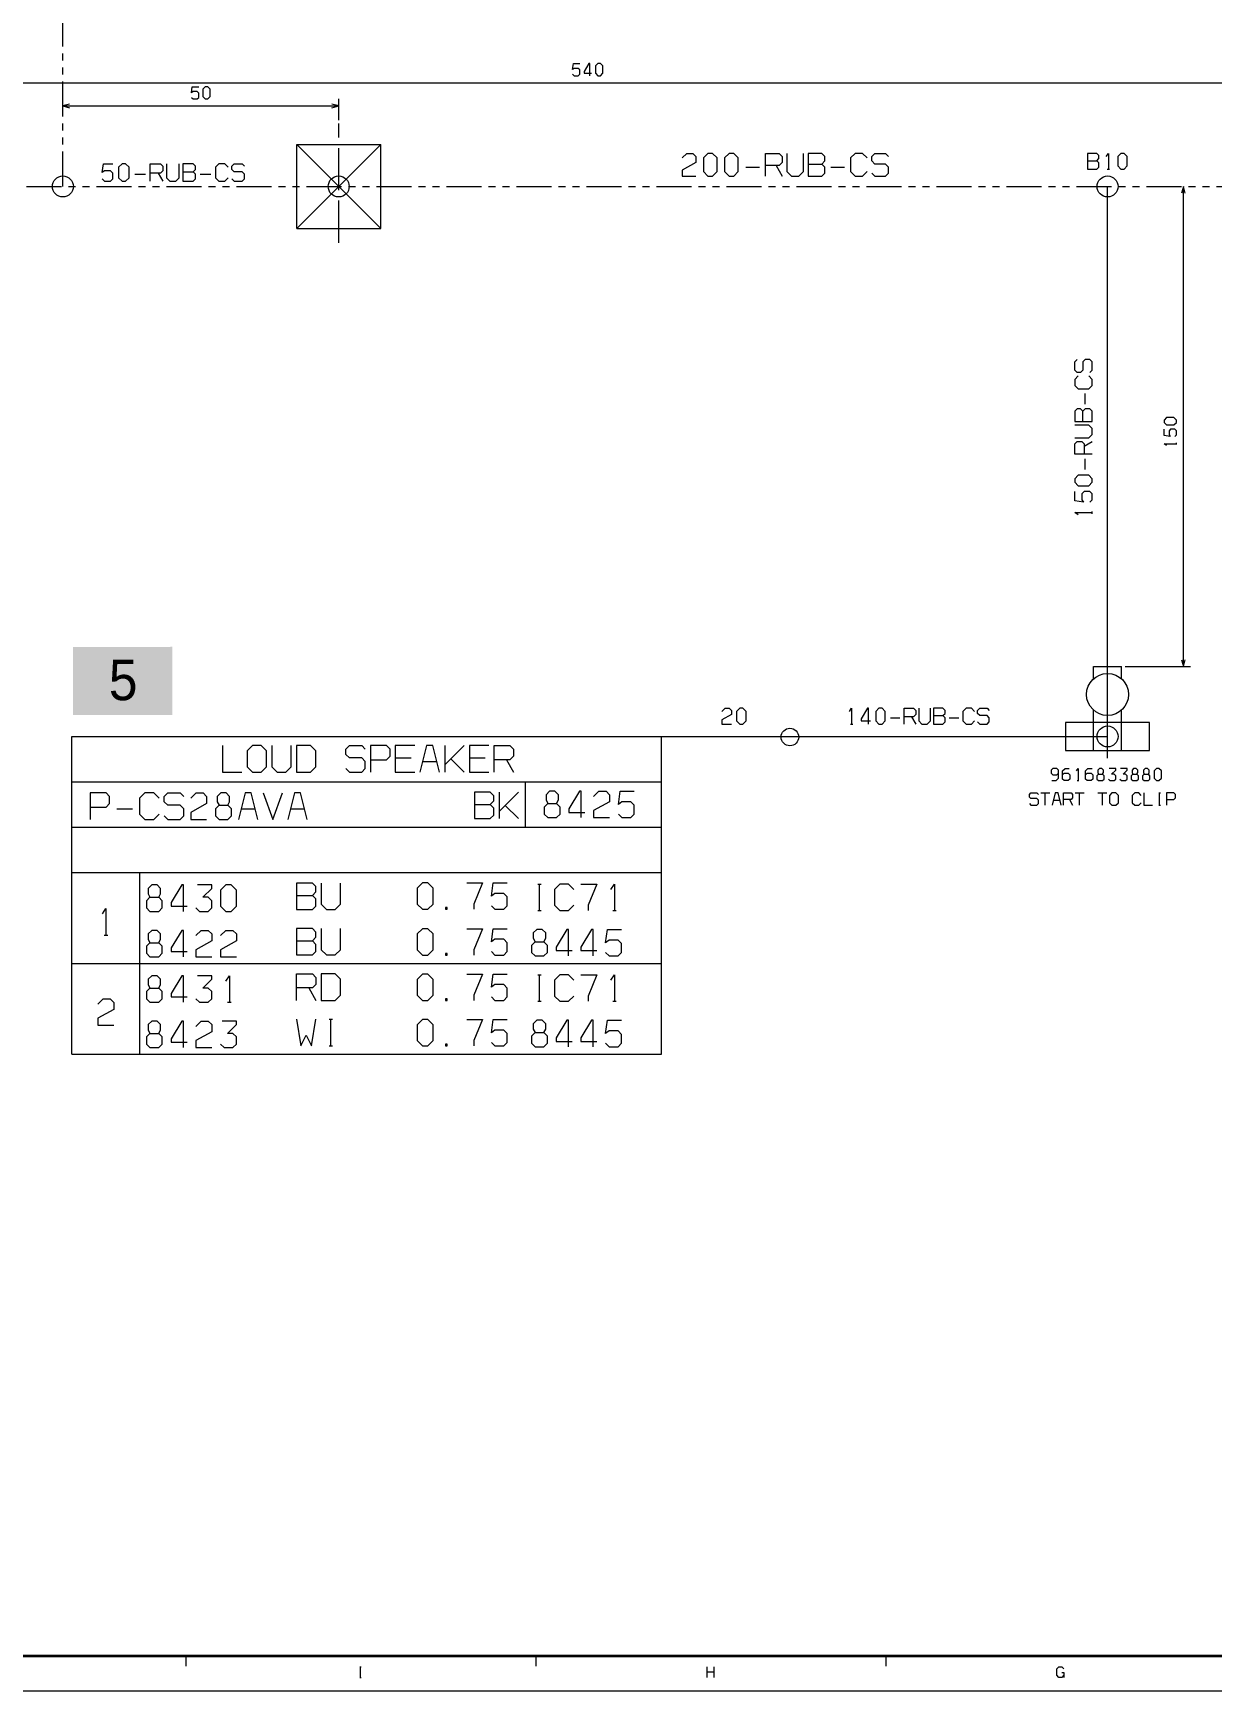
# Model space of a CAD drawing. Extents: x 3 to 1653, y -7 to 838.
# Drawn here: x 699.4 to 1036.2, y -5.4 to 468 of the extents above; entities that cross this region are included whole.
import ezdxf

# ---------------------------------------------------------------- set-up
doc = ezdxf.new("R2010")
doc.units = 0
doc.linetypes.add('DASHED', pattern=[15, 12, -3])
doc.linetypes.add('PHANTOM', pattern=[20, 10, -2, 2, -2, 2, -2])
doc.layers.add('SOCKET', color=7, linetype='Continuous', lineweight=0)
doc.styles.add('DC_TEXTSTYLE4', font='arial.ttf', dxfattribs={"height": 0.2})

msp = doc.modelspace()

# ---------------------------------------------------------------- hatches: boundary and pattern name
at = {"layer": 'SOCKET', "linetype": 'Continuous', "lineweight": 0, "ltscale": 0.125, "true_color": 0xf8991e}
msp.add_hatch(color=30, dxfattribs=at).paths.add_polyline_path([(739.184, 273.235), (710.816, 273.226), (710.81, 292.726), (739.178, 292.735)])

# ---------------------------------------------------------------- linework, layer by layer
at = {"color": 3, "linetype": 'PHANTOM', "lineweight": 13}
for p, q in [((707.891, 424.196), (707.891, 660.065)), ((237.479, 424.196), (1379.613, 424.196))]:
    msp.add_line(p, q, dxfattribs=at)
at = {"color": 34, "lineweight": 13}
for p, q in [((597.226, 453.828), (1118.485, 453.828)), ((707.891, 447.173), (786.707, 447.173)), ((786.707, 443.173), (786.707, 449.173)), ((1028.055, 287.138), (1028.055, 424.196)), ((1011.393, 287.138), (1030.055, 287.138))]:
    msp.add_line(p, q, dxfattribs=at)
at = {"color": 7, "linetype": 'DASHED', "lineweight": 13}
msp.add_line((786.707, 408.146), (786.707, 442.173), dxfattribs=at)
at = {"color": 7, "lineweight": 13}
for p, q in [((774.707, 436.196), (798.707, 436.196)), ((774.707, 412.196), (774.707, 436.196)), ((774.707, 412.196), (798.707, 436.196)), ((774.707, 436.196), (798.707, 412.196)), ((798.707, 412.196), (798.707, 436.196)), ((774.707, 412.196), (798.707, 412.196))]:
    msp.add_line(p, q, dxfattribs=at)
at = {"color": 3, "lineweight": 13}
for p, q in [((1006.393, 267.138), (1006.393, 424.196)), ((710.44, 267.138), (878.92, 267.138)), ((710.44, 254.178), (710.44, 267.138)), ((878.92, 254.178), (878.92, 267.138)), ((879.08, 267.138), (1006.393, 267.138)), ((710.44, 254.178), (878.92, 254.178)), ((710.44, 241.218), (710.44, 254.178)), ((710.44, 254.178), (878.92, 254.178)), ((840.04, 241.218), (840.04, 254.178)), ((878.92, 241.218), (878.92, 254.178)), ((710.44, 228.258), (710.44, 241.218)), ((710.44, 241.218), (878.92, 241.218)), ((710.44, 241.218), (878.92, 241.218)), ((878.92, 228.258), (878.92, 241.218)), ((710.44, 202.338), (710.44, 228.258)), ((710.44, 228.258), (878.92, 228.258)), ((729.88, 202.338), (729.88, 228.258)), ((878.92, 202.338), (878.92, 228.258)), ((710.44, 176.418), (710.44, 202.338)), ((710.44, 202.338), (878.92, 202.338)), ((729.88, 176.418), (729.88, 202.338)), ((878.92, 176.418), (878.92, 202.338)), ((710.44, 176.418), (878.92, 176.418)), ((3.134, -5.388), (1653.134, -5.388))]:
    msp.add_line(p, q, dxfattribs=at)
at = {"color": 150, "linetype": 'DASHED', "lineweight": 13}
msp.add_line((1006.393, 260.956), (1006.393, 288.842), dxfattribs=at)
at = {"color": 150, "lineweight": 13}
for p, q in [((1002.393, 287.138), (1010.393, 287.138)), ((1002.393, 283.61), (1002.393, 287.138)), ((1010.393, 283.61), (1010.393, 287.138)), ((1002.393, 263.138), (1002.393, 274.666)), ((1010.393, 263.138), (1010.393, 274.666)), ((1018.393, 271.138), (994.393, 271.138)), ((994.393, 271.138), (994.393, 263.138)), ((1018.393, 263.138), (1018.393, 271.138)), ((994.393, 263.138), (1018.393, 263.138))]:
    msp.add_line(p, q, dxfattribs=at)
at = {"color": 3, "lineweight": 35}
msp.add_line((23.134, 4.612), (1643.134, 4.612), dxfattribs=at)
at = {"color": 190, "lineweight": 13}
for p, q in [((743.134, 1.612), (743.134, 4.612)), ((843.134, 1.612), (843.134, 4.612)), ((943.134, 1.612), (943.134, 4.612))]:
    msp.add_line(p, q, dxfattribs=at)
at = {"color": 34, "lineweight": 13}
for points in [[(853.539, 456.295), (854.005, 455.828), (855.172, 455.828), (855.639, 456.295), (855.639, 457.462), (855.172, 457.928), (854.005, 457.928), (853.539, 457.578), (853.772, 459.328), (855.639, 459.328)], [(858.439, 455.828), (858.439, 459.328), (858.205, 459.328), (856.805, 456.995), (856.805, 456.528), (858.906, 456.528)], [(744.616, 449.64), (745.083, 449.173), (746.249, 449.173), (746.716, 449.64), (746.716, 450.807), (746.249, 451.273), (745.083, 451.273), (744.616, 450.923), (744.849, 452.673), (746.716, 452.673)], [(709.823, 447.691), (707.891, 447.173), (709.823, 446.656)], [(784.775, 446.656), (786.707, 447.173), (784.775, 447.691)], [(1028.573, 422.264), (1028.055, 424.196), (1027.537, 422.264)], [(1025.588, 352.825), (1026.055, 353.292), (1026.055, 354.459), (1025.588, 354.925), (1024.422, 354.925), (1023.955, 354.459), (1023.955, 353.292), (1024.305, 352.825), (1022.555, 353.059), (1022.555, 354.925)], [(1023.255, 350.259), (1022.555, 350.725), (1026.055, 350.725)], [(1026.055, 350.492), (1026.055, 350.958)], [(1027.537, 289.07), (1028.055, 287.138), (1028.573, 289.07)]]:
    msp.add_lwpolyline(points, dxfattribs=at)
for points in [[(860.072, 456.528), (860.772, 455.828), (861.472, 455.828), (862.172, 456.528), (862.172, 458.628), (861.472, 459.328), (860.772, 459.328), (860.072, 458.628)], [(747.883, 449.873), (748.583, 449.173), (749.283, 449.173), (749.983, 449.873), (749.983, 451.974), (749.283, 452.673), (748.583, 452.673), (747.883, 451.974)], [(1025.355, 356.092), (1026.055, 356.792), (1026.055, 357.492), (1025.355, 358.192), (1023.255, 358.192), (1022.555, 357.492), (1022.555, 356.792), (1023.255, 356.092)]]:
    msp.add_lwpolyline(points, close=True, dxfattribs=at)
at = {"color": 7, "lineweight": 13}
for points in [[(884.842, 432.334), (886.142, 433.634), (887.876, 433.634), (888.742, 432.768), (888.742, 431.034), (884.842, 428.868), (884.842, 427.134), (888.742, 427.134)], [(908.676, 427.134), (908.676, 433.634), (912.576, 433.634), (913.442, 432.768), (913.442, 431.034), (912.576, 430.168), (908.676, 430.168)], [(914.742, 433.634), (914.742, 428.434), (916.042, 427.134), (918.209, 427.134), (919.509, 428.434), (919.509, 433.634)], [(920.809, 430.601), (924.709, 430.601), (925.576, 431.468), (925.576, 432.768), (924.709, 433.634), (920.809, 433.634), (920.809, 427.134), (924.709, 427.134), (925.576, 428.001), (925.576, 429.734), (924.709, 430.601)], [(937.709, 432.334), (936.409, 433.634), (934.242, 433.634), (932.942, 432.334), (932.942, 428.434), (934.242, 427.134), (936.409, 427.134), (937.709, 428.434)], [(939.009, 428.001), (939.876, 427.134), (942.909, 427.134), (943.776, 428.001), (943.776, 429.734), (942.909, 430.601), (939.876, 430.601), (939.009, 431.468), (939.009, 432.768), (939.876, 433.634), (942.909, 433.634), (943.776, 432.768)], [(1000.62, 431.546), (1003.32, 431.546), (1003.92, 432.146), (1003.92, 433.046), (1003.32, 433.646), (1000.62, 433.646), (1000.62, 429.146), (1003.32, 429.146), (1003.92, 429.746), (1003.92, 430.945), (1003.32, 431.546)], [(1006.02, 432.746), (1006.62, 433.646), (1006.62, 429.146)], [(719.157, 426.355), (719.823, 425.689), (721.49, 425.689), (722.157, 426.355), (722.157, 428.022), (721.49, 428.689), (719.823, 428.689), (719.157, 428.189), (719.49, 430.689), (722.157, 430.689)], [(728.49, 427.689), (731.49, 427.689)], [(732.823, 425.689), (732.823, 430.689), (735.823, 430.689), (736.49, 430.022), (736.49, 428.689), (735.823, 428.022), (732.823, 428.022)], [(735.157, 428.022), (736.49, 425.689)], [(737.49, 430.689), (737.49, 426.689), (738.49, 425.689), (740.157, 425.689), (741.157, 426.689), (741.157, 430.689)], [(742.157, 428.355), (745.157, 428.355), (745.823, 429.022), (745.823, 430.022), (745.157, 430.689), (742.157, 430.689), (742.157, 425.689), (745.157, 425.689), (745.823, 426.355), (745.823, 427.689), (745.157, 428.355)], [(747.157, 427.689), (750.157, 427.689)], [(755.157, 429.689), (754.157, 430.689), (752.49, 430.689), (751.49, 429.689), (751.49, 426.689), (752.49, 425.689), (754.157, 425.689), (755.157, 426.689)], [(756.157, 426.355), (756.823, 425.689), (759.157, 425.689), (759.823, 426.355), (759.823, 427.689), (759.157, 428.355), (756.823, 428.355), (756.157, 429.022), (756.157, 430.022), (756.823, 430.689), (759.157, 430.689), (759.823, 430.022)], [(903.042, 429.734), (906.942, 429.734)], [(911.709, 430.168), (913.442, 427.134)], [(927.309, 429.734), (931.209, 429.734)], [(1006.32, 429.146), (1006.92, 429.146)], [(1001.334, 371.073), (1002, 371.739), (1002, 374.073), (1001.334, 374.739), (1000, 374.739), (999.334, 374.073), (999.334, 371.739), (998.667, 371.073), (997.667, 371.073), (997, 371.739), (997, 374.073), (997.667, 374.739)], [(998, 370.073), (997, 369.073), (997, 367.406), (998, 366.406), (1001, 366.406), (1002, 367.406), (1002, 369.073), (1001, 370.073)], [(1000, 362.073), (1000, 365.073)], [(999.334, 357.073), (999.334, 360.073), (998.667, 360.739), (997.667, 360.739), (997, 360.073), (997, 357.073), (1002, 357.073), (1002, 360.073), (1001.334, 360.739), (1000, 360.739), (999.334, 360.073)], [(997, 352.406), (1001, 352.406), (1002, 353.406), (1002, 355.073), (1001, 356.073), (997, 356.073)], [(1002, 347.739), (997, 347.739), (997, 350.739), (997.667, 351.406), (999, 351.406), (999.667, 350.739), (999.667, 347.739)], [(999.667, 350.073), (1002, 351.406)], [(1000, 343.406), (1000, 346.406)], [(1001.334, 334.073), (1002, 334.739), (1002, 336.406), (1001.334, 337.073), (999.667, 337.073), (999, 336.406), (999, 334.739), (999.5, 334.073), (997, 334.406), (997, 337.073)], [(1002, 330.739), (1002, 331.406)], [(998, 330.406), (997, 331.073), (1002, 331.073)], [(896.2, 274.282), (897.1, 275.182), (898.3, 275.182), (898.9, 274.582), (898.9, 273.382), (896.2, 271.882), (896.2, 270.682), (898.9, 270.682)], [(932.673, 274.282), (933.273, 275.182), (933.273, 270.682)], [(938.073, 270.682), (938.073, 275.182), (937.773, 275.182), (935.973, 272.182), (935.973, 271.582), (938.673, 271.582)], [(948.273, 270.682), (948.273, 275.182), (950.973, 275.182), (951.573, 274.582), (951.573, 273.382), (950.973, 272.782), (948.273, 272.782)], [(952.473, 275.182), (952.473, 271.582), (953.373, 270.682), (954.873, 270.682), (955.773, 271.582), (955.773, 275.182)], [(956.673, 273.082), (959.373, 273.082), (959.973, 273.682), (959.973, 274.582), (959.373, 275.182), (956.673, 275.182), (956.673, 270.682), (959.373, 270.682), (959.973, 271.282), (959.973, 272.482), (959.373, 273.082)], [(968.373, 274.282), (967.473, 275.182), (965.973, 275.182), (965.073, 274.282), (965.073, 271.582), (965.973, 270.682), (967.473, 270.682), (968.373, 271.582)], [(969.273, 271.282), (969.873, 270.682), (971.973, 270.682), (972.573, 271.282), (972.573, 272.482), (971.973, 273.082), (969.873, 273.082), (969.273, 273.682), (969.273, 274.582), (969.873, 275.182), (971.973, 275.182), (972.573, 274.582)], [(932.973, 270.682), (933.573, 270.682)], [(944.373, 272.482), (947.073, 272.482)], [(950.373, 272.782), (951.573, 270.682)], [(961.173, 272.482), (963.873, 272.482)], [(753.488, 264.546), (753.488, 256.986), (759.032, 256.986)], [(767.6, 264.546), (767.6, 258.498), (769.112, 256.986), (771.632, 256.986), (773.144, 258.498), (773.144, 264.546)], [(788.768, 257.994), (789.776, 256.986), (793.304, 256.986), (794.312, 257.994), (794.312, 260.01), (793.304, 261.018), (789.776, 261.018), (788.768, 262.026), (788.768, 263.538), (789.776, 264.546), (793.304, 264.546), (794.312, 263.538)], [(795.824, 260.514), (800.36, 260.514), (801.368, 261.522), (801.368, 263.538), (800.36, 264.546), (795.824, 264.546), (795.824, 256.986)], [(808.424, 264.546), (802.88, 264.546), (802.88, 256.986), (808.424, 256.986)], [(802.88, 261.018), (807.416, 261.018)], [(815.48, 256.986), (813.59, 264.546), (811.826, 264.546), (809.936, 256.986)], [(816.992, 264.546), (816.992, 256.986)], [(816.992, 259.002), (822.536, 264.546)], [(818.756, 260.766), (822.536, 256.986)], [(829.592, 264.546), (824.048, 264.546), (824.048, 256.986), (829.592, 256.986)], [(824.048, 261.018), (828.584, 261.018)], [(831.104, 256.986), (831.104, 264.546), (835.64, 264.546), (836.648, 263.538), (836.648, 261.522), (835.64, 260.514), (831.104, 260.514)], [(834.632, 260.514), (836.648, 256.986)], [(810.692, 260.01), (814.724, 260.01)], [(990.516, 254.52), (991.682, 254.52), (992.382, 255.22), (992.382, 257.553), (991.916, 258.02), (990.749, 258.02), (990.282, 257.553), (990.282, 256.62), (990.749, 256.153), (991.916, 256.153), (992.382, 256.62)], [(993.549, 256.153), (994.016, 256.62), (995.182, 256.62), (995.649, 256.153), (995.649, 254.987), (995.182, 254.52), (994.016, 254.52), (993.549, 254.987), (993.549, 257.32), (994.249, 258.02), (995.416, 258.02)], [(997.516, 257.32), (997.982, 258.02), (997.982, 254.52)], [(1000.082, 256.153), (1000.549, 256.62), (1001.716, 256.62), (1002.182, 256.153), (1002.182, 254.987), (1001.716, 254.52), (1000.549, 254.52), (1000.082, 254.987), (1000.082, 257.32), (1000.782, 258.02), (1001.949, 258.02)], [(1003.816, 256.387), (1004.982, 256.387), (1005.216, 256.853), (1005.216, 257.553), (1004.749, 258.02), (1004.049, 258.02), (1003.582, 257.553), (1003.582, 256.853), (1003.816, 256.387), (1003.349, 255.92), (1003.349, 254.987), (1003.816, 254.52), (1004.982, 254.52), (1005.449, 254.987), (1005.449, 255.92), (1004.982, 256.387)], [(1006.616, 254.987), (1007.082, 254.52), (1008.249, 254.52), (1008.716, 254.987), (1008.716, 255.92), (1008.249, 256.387), (1007.549, 256.387), (1008.716, 257.553), (1008.716, 258.02), (1006.849, 258.02)], [(1009.882, 254.987), (1010.349, 254.52), (1011.516, 254.52), (1011.982, 254.987), (1011.982, 255.92), (1011.516, 256.387), (1010.816, 256.387), (1011.982, 257.553), (1011.982, 258.02), (1010.116, 258.02)], [(1013.616, 256.387), (1014.782, 256.387), (1015.016, 256.853), (1015.016, 257.553), (1014.549, 258.02), (1013.849, 258.02), (1013.382, 257.553), (1013.382, 256.853), (1013.616, 256.387), (1013.149, 255.92), (1013.149, 254.987), (1013.616, 254.52), (1014.782, 254.52), (1015.249, 254.987), (1015.249, 255.92), (1014.782, 256.387)], [(1016.882, 256.387), (1018.049, 256.387), (1018.282, 256.853), (1018.282, 257.553), (1017.816, 258.02), (1017.116, 258.02), (1016.649, 257.553), (1016.649, 256.853), (1016.882, 256.387), (1016.416, 255.92), (1016.416, 254.987), (1016.882, 254.52), (1018.049, 254.52), (1018.516, 254.987), (1018.516, 255.92), (1018.049, 256.387)], [(715.716, 246.977), (720.252, 246.977), (721.26, 247.985), (721.26, 250.001), (720.252, 251.009), (715.716, 251.009), (715.716, 243.449)], [(735.372, 249.497), (733.86, 251.009), (731.34, 251.009), (729.828, 249.497), (729.828, 244.961), (731.34, 243.449), (733.86, 243.449), (735.372, 244.961)], [(736.884, 244.457), (737.892, 243.449), (741.42, 243.449), (742.428, 244.457), (742.428, 246.473), (741.42, 247.481), (737.892, 247.481), (736.884, 248.489), (736.884, 250.001), (737.892, 251.009), (741.42, 251.009), (742.428, 250.001)], [(744.444, 249.497), (745.956, 251.009), (747.972, 251.009), (748.98, 250.001), (748.98, 247.985), (744.444, 245.465), (744.444, 243.449), (748.98, 243.449)], [(752.508, 247.481), (755.028, 247.481), (755.532, 248.489), (755.532, 250.001), (754.524, 251.009), (753.012, 251.009), (752.004, 250.001), (752.004, 248.489), (752.508, 247.481), (751.5, 246.473), (751.5, 244.457), (752.508, 243.449), (755.028, 243.449), (756.036, 244.457), (756.036, 246.473), (755.028, 247.481)], [(763.596, 243.449), (761.706, 251.009), (759.942, 251.009), (758.052, 243.449)], [(765.108, 251.009), (767.88, 243.449), (770.652, 251.009)], [(777.708, 243.449), (775.818, 251.009), (774.054, 251.009), (772.164, 243.449)], [(825.496, 247.709), (830.032, 247.709), (831.04, 248.717), (831.04, 250.229), (830.032, 251.237), (825.496, 251.237), (825.496, 243.677), (830.032, 243.677), (831.04, 244.685), (831.04, 246.701), (830.032, 247.709)], [(832.552, 251.237), (832.552, 243.677)], [(832.552, 245.693), (838.096, 251.237)], [(846.455, 247.991), (848.975, 247.991), (849.479, 248.999), (849.479, 250.511), (848.471, 251.519), (846.959, 251.519), (845.951, 250.511), (845.951, 248.999), (846.455, 247.991), (845.447, 246.983), (845.447, 244.967), (846.455, 243.959), (848.975, 243.959), (849.983, 244.967), (849.983, 246.983), (848.975, 247.991)], [(856.031, 243.959), (856.031, 251.519), (855.527, 251.519), (852.503, 246.479), (852.503, 245.472), (857.039, 245.472)], [(859.559, 250.007), (861.071, 251.519), (863.087, 251.519), (864.095, 250.511), (864.095, 248.495), (859.559, 245.975), (859.559, 243.959), (864.095, 243.959)], [(866.615, 244.967), (867.623, 243.959), (870.143, 243.959), (871.151, 244.967), (871.151, 247.487), (870.143, 248.495), (867.623, 248.495), (866.615, 247.739), (867.119, 251.519), (871.151, 251.519)], [(984.049, 247.979), (984.516, 247.513), (986.149, 247.513), (986.616, 247.979), (986.616, 248.913), (986.149, 249.379), (984.516, 249.379), (984.049, 249.846), (984.049, 250.546), (984.516, 251.013), (986.149, 251.013), (986.616, 250.546)], [(987.316, 251.013), (989.882, 251.013)], [(988.599, 247.513), (988.599, 251.013)], [(993.149, 247.513), (992.274, 251.013), (991.457, 251.013), (990.582, 247.513)], [(993.849, 247.513), (993.849, 251.013), (995.949, 251.013), (996.416, 250.546), (996.416, 249.613), (995.949, 249.146), (993.849, 249.146)], [(997.116, 251.013), (999.682, 251.013)], [(997.749, 254.52), (998.216, 254.52)], [(998.399, 247.513), (998.399, 251.013)], [(1003.649, 251.013), (1006.216, 251.013)], [(1004.932, 247.513), (1004.932, 251.013)], [(1016.016, 250.313), (1015.316, 251.013), (1014.149, 251.013), (1013.449, 250.313), (1013.449, 248.213), (1014.149, 247.513), (1015.316, 247.513), (1016.016, 248.213)], [(1016.716, 251.013), (1016.716, 247.513), (1019.282, 247.513)], [(1021.032, 251.013), (1021.499, 251.013)], [(1021.266, 247.513), (1021.266, 251.013)], [(1023.249, 249.146), (1025.349, 249.146), (1025.816, 249.613), (1025.816, 250.546), (1025.349, 251.013), (1023.249, 251.013), (1023.249, 247.513)], [(723.276, 246.473), (727.812, 246.473)], [(758.808, 246.473), (762.84, 246.473)], [(772.92, 246.473), (776.952, 246.473)], [(834.316, 247.457), (838.096, 243.677)], [(990.932, 248.913), (992.799, 248.913)], [(995.482, 249.146), (996.416, 247.513)], [(1021.032, 247.513), (1021.499, 247.513)], [(732.787, 221.209), (735.307, 221.209), (735.811, 222.217), (735.811, 223.729), (734.803, 224.737), (733.291, 224.737), (732.283, 223.729), (732.283, 222.217), (732.787, 221.209), (731.779, 220.201), (731.779, 218.185), (732.787, 217.177), (735.307, 217.177), (736.315, 218.185), (736.315, 220.201), (735.307, 221.209)], [(742.363, 217.177), (742.363, 224.737), (741.859, 224.737), (738.835, 219.697), (738.835, 218.689), (743.371, 218.689)], [(745.891, 218.185), (746.899, 217.177), (749.419, 217.177), (750.427, 218.185), (750.427, 220.201), (749.419, 221.209), (747.907, 221.209), (750.427, 223.729), (750.427, 224.737), (746.395, 224.737)], [(774.642, 221.738), (779.178, 221.738), (780.186, 222.746), (780.186, 224.258), (779.178, 225.266), (774.642, 225.266), (774.642, 217.706), (779.178, 217.706), (780.186, 218.714), (780.186, 220.73), (779.178, 221.738)], [(781.698, 225.266), (781.698, 219.218), (783.21, 217.706), (785.73, 217.706), (787.242, 219.218), (787.242, 225.266)], [(823.285, 225.341), (827.821, 225.341), (825.301, 219.293), (825.301, 217.781)], [(830.341, 218.789), (831.349, 217.781), (833.869, 217.781), (834.877, 218.789), (834.877, 221.309), (833.869, 222.317), (831.349, 222.317), (830.341, 221.561), (830.845, 225.341), (834.877, 225.341)], [(843.581, 224.993), (844.589, 224.993)], [(844.085, 217.433), (844.085, 224.993)], [(853.913, 223.481), (852.401, 224.993), (849.881, 224.993), (848.369, 223.481), (848.369, 218.944), (849.881, 217.433), (852.401, 217.433), (853.913, 218.944)], [(855.929, 224.993), (860.465, 224.993), (857.945, 218.944), (857.945, 217.433)], [(864.497, 223.481), (865.505, 224.993), (865.505, 217.433)], [(719.19, 216.476), (720.198, 217.988), (720.198, 210.428)], [(843.581, 217.433), (844.589, 217.433)], [(865.001, 217.433), (866.009, 217.433)], [(719.694, 210.428), (720.702, 210.428)], [(732.787, 208.249), (735.307, 208.249), (735.811, 209.257), (735.811, 210.769), (734.803, 211.777), (733.291, 211.777), (732.283, 210.769), (732.283, 209.257), (732.787, 208.249), (731.779, 207.241), (731.779, 205.225), (732.787, 204.217), (735.307, 204.217), (736.315, 205.225), (736.315, 207.241), (735.307, 208.249)], [(742.363, 204.217), (742.363, 211.777), (741.859, 211.777), (738.835, 206.737), (738.835, 205.729), (743.371, 205.729)], [(745.891, 210.265), (747.403, 211.777), (749.419, 211.777), (750.427, 210.769), (750.427, 208.753), (745.891, 206.233), (745.891, 204.217), (750.427, 204.217)], [(752.947, 210.265), (754.459, 211.777), (756.475, 211.777), (757.483, 210.769), (757.483, 208.753), (752.947, 206.233), (752.947, 204.217), (757.483, 204.217)], [(774.642, 208.778), (779.178, 208.778), (780.186, 209.786), (780.186, 211.298), (779.178, 212.306), (774.642, 212.306), (774.642, 204.746), (779.178, 204.746), (780.186, 205.754), (780.186, 207.77), (779.178, 208.778)], [(781.698, 212.306), (781.698, 206.258), (783.21, 204.746), (785.73, 204.746), (787.242, 206.258), (787.242, 212.306)], [(823.285, 212.255), (827.821, 212.255), (825.301, 206.207), (825.301, 204.695)], [(830.341, 205.703), (831.349, 204.695), (833.869, 204.695), (834.877, 205.703), (834.877, 208.223), (833.869, 209.231), (831.349, 209.231), (830.341, 208.475), (830.845, 212.255), (834.877, 212.255)], [(732.787, 195.289), (735.307, 195.289), (735.811, 196.297), (735.811, 197.809), (734.803, 198.817), (733.291, 198.817), (732.283, 197.809), (732.283, 196.297), (732.787, 195.289), (731.779, 194.281), (731.779, 192.265), (732.787, 191.257), (735.307, 191.257), (736.315, 192.265), (736.315, 194.281), (735.307, 195.289)], [(742.363, 191.257), (742.363, 198.817), (741.859, 198.817), (738.835, 193.777), (738.835, 192.769), (743.371, 192.769)], [(745.891, 192.265), (746.899, 191.257), (749.419, 191.257), (750.427, 192.265), (750.427, 194.281), (749.419, 195.289), (747.907, 195.289), (750.427, 197.809), (750.427, 198.817), (746.395, 198.817)], [(754.459, 197.305), (755.467, 198.817), (755.467, 191.257)], [(774.642, 191.786), (774.642, 199.346), (779.178, 199.346), (780.186, 198.338), (780.186, 196.322), (779.178, 195.314), (774.642, 195.314)], [(823.285, 199.295), (827.821, 199.295), (825.301, 193.247), (825.301, 191.735)], [(830.341, 192.743), (831.349, 191.735), (833.869, 191.735), (834.877, 192.743), (834.877, 195.263), (833.869, 196.271), (831.349, 196.271), (830.341, 195.515), (830.845, 199.295), (834.877, 199.295)], [(843.581, 199.073), (844.589, 199.073)], [(844.085, 191.513), (844.085, 199.073)], [(853.913, 197.561), (852.401, 199.073), (849.881, 199.073), (848.369, 197.561), (848.369, 193.024), (849.881, 191.513), (852.401, 191.513), (853.913, 193.024)], [(855.929, 199.073), (860.465, 199.073), (857.945, 193.024), (857.945, 191.513)], [(864.497, 197.561), (865.505, 199.073), (865.505, 191.513)], [(778.17, 195.314), (780.186, 191.786)], [(717.904, 190.708), (719.416, 192.22), (721.432, 192.22), (722.44, 191.212), (722.44, 189.196), (717.904, 186.676), (717.904, 184.66), (722.44, 184.66)], [(754.963, 191.257), (755.971, 191.257)], [(843.581, 191.513), (844.589, 191.513)], [(865.001, 191.513), (866.009, 191.513)], [(732.787, 182.329), (735.307, 182.329), (735.811, 183.337), (735.811, 184.849), (734.803, 185.857), (733.291, 185.857), (732.283, 184.849), (732.283, 183.337), (732.787, 182.329), (731.779, 181.321), (731.779, 179.305), (732.787, 178.297), (735.307, 178.297), (736.315, 179.305), (736.315, 181.321), (735.307, 182.329)], [(742.363, 178.297), (742.363, 185.857), (741.859, 185.857), (738.835, 180.817), (738.835, 179.809), (743.371, 179.809)], [(745.891, 184.345), (747.403, 185.857), (749.419, 185.857), (750.427, 184.849), (750.427, 182.833), (745.891, 180.313), (745.891, 178.297), (750.427, 178.297)], [(752.947, 179.305), (753.955, 178.297), (756.475, 178.297), (757.483, 179.305), (757.483, 181.321), (756.475, 182.329), (754.963, 182.329), (757.483, 184.849), (757.483, 185.857), (753.451, 185.857)], [(774.642, 186.386), (775.902, 178.826), (777.414, 181.85), (778.926, 178.826), (780.186, 186.386)], [(783.966, 186.386), (784.974, 186.386)], [(784.47, 178.826), (784.47, 186.386)], [(823.285, 186.335), (827.821, 186.335), (825.301, 180.287), (825.301, 178.775)], [(830.341, 179.783), (831.349, 178.775), (833.869, 178.775), (834.877, 179.783), (834.877, 182.303), (833.869, 183.311), (831.349, 183.311), (830.341, 182.555), (830.845, 186.335), (834.877, 186.335)], [(783.966, 178.826), (784.974, 178.826)]]:
    msp.add_lwpolyline(points, dxfattribs=at)
for points in [[(890.909, 428.434), (892.209, 427.134), (893.509, 427.134), (894.809, 428.434), (894.809, 432.334), (893.509, 433.634), (892.209, 433.634), (890.909, 432.334)], [(896.976, 428.434), (898.276, 427.134), (899.576, 427.134), (900.876, 428.434), (900.876, 432.334), (899.576, 433.634), (898.276, 433.634), (896.976, 432.334)], [(1009.32, 430.046), (1010.22, 429.146), (1011.12, 429.146), (1012.02, 430.046), (1012.02, 432.746), (1011.12, 433.646), (1010.22, 433.646), (1009.32, 432.746)], [(723.823, 426.689), (724.823, 425.689), (725.823, 425.689), (726.823, 426.689), (726.823, 429.689), (725.823, 430.689), (724.823, 430.689), (723.823, 429.689)], [(1001, 338.739), (1002, 339.739), (1002, 340.739), (1001, 341.739), (998, 341.739), (997, 340.739), (997, 339.739), (998, 338.739)], [(900.4, 271.582), (901.3, 270.682), (902.2, 270.682), (903.1, 271.582), (903.1, 274.282), (902.2, 275.182), (901.3, 275.182), (900.4, 274.282)], [(940.173, 271.582), (941.073, 270.682), (941.973, 270.682), (942.873, 271.582), (942.873, 274.282), (941.973, 275.182), (941.073, 275.182), (940.173, 274.282)], [(760.544, 258.498), (762.056, 256.986), (764.576, 256.986), (766.088, 258.498), (766.088, 263.034), (764.576, 264.546), (762.056, 264.546), (760.544, 263.034)], [(774.656, 256.986), (778.688, 256.986), (780.2, 258.498), (780.2, 263.034), (778.688, 264.546), (774.656, 264.546)], [(1019.682, 255.22), (1020.382, 254.52), (1021.082, 254.52), (1021.782, 255.22), (1021.782, 257.32), (1021.082, 258.02), (1020.382, 258.02), (1019.682, 257.32)], [(1006.916, 248.213), (1007.616, 247.513), (1008.782, 247.513), (1009.482, 248.213), (1009.482, 250.313), (1008.782, 251.013), (1007.616, 251.013), (1006.916, 250.313)], [(752.947, 218.689), (754.459, 217.177), (755.971, 217.177), (757.483, 218.689), (757.483, 223.225), (755.971, 224.737), (754.459, 224.737), (752.947, 223.225)], [(809.173, 219.293), (810.685, 217.781), (812.197, 217.781), (813.709, 219.293), (813.709, 223.829), (812.197, 225.341), (810.685, 225.341), (809.173, 223.829)], [(817.237, 218.285), (817.237, 217.781), (817.741, 217.781), (817.741, 218.285)], [(809.173, 206.207), (810.685, 204.695), (812.197, 204.695), (813.709, 206.207), (813.709, 210.743), (812.197, 212.255), (810.685, 212.255), (809.173, 210.743)], [(817.237, 205.199), (817.237, 204.695), (817.741, 204.695), (817.741, 205.199)], [(781.698, 191.786), (785.73, 191.786), (787.242, 193.298), (787.242, 197.834), (785.73, 199.346), (781.698, 199.346)], [(809.173, 193.247), (810.685, 191.735), (812.197, 191.735), (813.709, 193.247), (813.709, 197.783), (812.197, 199.295), (810.685, 199.295), (809.173, 197.783)], [(817.237, 192.239), (817.237, 191.735), (817.741, 191.735), (817.741, 192.239)], [(809.173, 180.287), (810.685, 178.775), (812.197, 178.775), (813.709, 180.287), (813.709, 184.823), (812.197, 186.335), (810.685, 186.335), (809.173, 184.823)], [(817.237, 179.279), (817.237, 178.775), (817.741, 178.775), (817.741, 179.279)]]:
    msp.add_lwpolyline(points, close=True, dxfattribs=at)
at = {"color": 1, "lineweight": 13}
for points in [[(842.825, 208.505), (845.345, 208.505), (845.849, 209.512), (845.849, 211.025), (844.841, 212.033), (843.329, 212.033), (842.321, 211.025), (842.321, 209.512), (842.825, 208.505), (841.817, 207.496), (841.817, 205.48), (842.825, 204.473), (845.345, 204.473), (846.353, 205.48), (846.353, 207.496), (845.345, 208.505)], [(852.401, 204.473), (852.401, 212.033), (851.897, 212.033), (848.873, 206.993), (848.873, 205.984), (853.409, 205.984)], [(859.457, 204.473), (859.457, 212.033), (858.953, 212.033), (855.929, 206.993), (855.929, 205.984), (860.465, 205.984)], [(862.985, 205.48), (863.993, 204.473), (866.513, 204.473), (867.521, 205.48), (867.521, 208.001), (866.513, 209.009), (863.993, 209.009), (862.985, 208.253), (863.489, 212.033), (867.521, 212.033)], [(842.825, 182.585), (845.345, 182.585), (845.849, 183.592), (845.849, 185.105), (844.841, 186.113), (843.329, 186.113), (842.321, 185.105), (842.321, 183.592), (842.825, 182.585), (841.817, 181.576), (841.817, 179.56), (842.825, 178.553), (845.345, 178.553), (846.353, 179.56), (846.353, 181.576), (845.345, 182.585)], [(852.401, 178.553), (852.401, 186.113), (851.897, 186.113), (848.873, 181.073), (848.873, 180.064), (853.409, 180.064)], [(859.457, 178.553), (859.457, 186.113), (858.953, 186.113), (855.929, 181.073), (855.929, 180.064), (860.465, 180.064)], [(862.985, 179.56), (863.993, 178.553), (866.513, 178.553), (867.521, 179.56), (867.521, 182.081), (866.513, 183.089), (863.993, 183.089), (862.985, 182.333), (863.489, 186.113), (867.521, 186.113)]]:
    msp.add_lwpolyline(points, dxfattribs=at)
at = {"color": 2, "lineweight": 13}
for points in [[(792.749, 1.465), (793.105, 1.465)], [(792.927, -1.535), (792.927, 1.465)], [(891.946, -1.535), (891.946, 1.465)], [(891.946, 0.065), (893.908, 0.065)], [(893.908, 1.465), (893.908, -1.535)], [(993.908, -0.935), (993.373, -1.535), (992.481, -1.535), (991.946, -0.935), (991.946, 0.865), (992.481, 1.465), (993.373, 1.465), (993.908, 0.865)], [(792.749, -1.535), (793.105, -1.535)], [(993.373, -0.135), (993.908, -0.135), (993.908, -1.535)]]:
    msp.add_lwpolyline(points, dxfattribs=at)
at = {"color": 7, "lineweight": 13}
for centre in [(707.891, 424.196), (786.707, 424.196), (1006.393, 424.196), (1006.393, 267.138)]:
    msp.add_circle(centre, 3, dxfattribs=at)
at = {"color": 150, "lineweight": 13}
msp.add_circle((1006.393, 279.138), 6, dxfattribs=at)
at = {"color": 3, "lineweight": 13}
msp.add_circle((915.633, 266.97), 2.508, dxfattribs=at)

# ---------------------------------------------------------------- texts
at = {"layer": 'SOCKET', "color": 7, "linetype": 'Continuous', "lineweight": 0, "style": 'DC_TEXTSTYLE4', "width": 0.912831}
msp.add_text('5', height=11.554, rotation=0.03984, dxfattribs=at).set_placement((721.034, 277.496))

doc.saveas('drawing.dxf')
